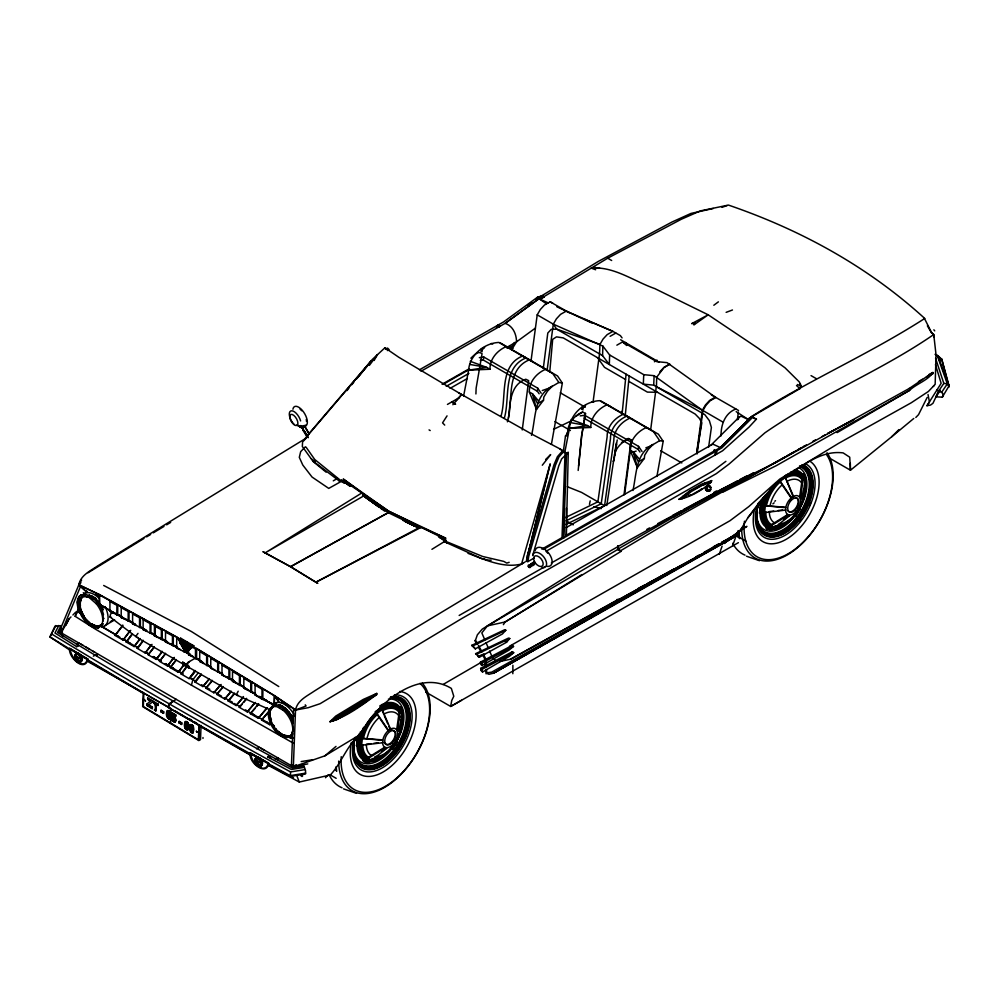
<?xml version="1.0" encoding="UTF-8"?>
<svg xmlns="http://www.w3.org/2000/svg" width="999" height="999" viewBox="0 0 999 999"><rect width="100%" height="100%" fill="white"/><g stroke="black" fill="none" stroke-linecap="round" stroke-linejoin="round"><path stroke-width="1.5" d="M189.498 647.027L189.198 646.428M938.286 357.292L935.052 354.295M110.827 601.011L109.965 601.498L109.902 611.363L122.59 617.432M117.707 614.685L117.77 604.82L116.908 605.307L116.846 615.172L117.707 614.685L122.015 616.383M122.103 607.192L121.241 607.679L121.179 617.544L135.302 624.188M128.996 620.879L129.046 611.013L128.197 611.5L128.134 621.366L128.996 620.879L133.292 622.577M133.479 613.461L132.617 613.948L132.567 623.813L146.678 630.456M140.372 627.147L140.434 617.282L139.573 617.769L139.51 627.634L140.372 627.147L143.232 628.271M144.018 619.268L143.157 619.755L143.094 629.62L155.782 635.701M150.899 632.954L150.961 623.089L150.1 623.576L150.05 633.441L150.899 632.954L155.207 634.652M160.827 638.249L154.383 635.801L155.245 635.314L155.295 625.449L154.445 625.936L154.383 635.801L165.634 641.308M162.188 639.123L162.25 629.258L161.388 629.757L161.326 639.622L162.188 639.123L166.483 640.821M166.396 631.543L165.534 632.03L165.472 641.895L176.723 647.402M307.754 763.898L293.344 766.82L176.161 699.337L169.543 703.833L168.469 706.181L169.081 708.204L250.687 754.844L250.212 755.444C250.374 763.686 266.458 776.198 268.706 763.286L249.912 752.722L250.212 755.444L251.036 755.768A12.3 7.243 59.7 0 0 259.353 767.145A12.3 7.243 59.7 0 0 267.682 764.997L268.369 765.646M173.277 645.217L173.339 635.352L172.477 635.839L172.427 645.704L173.277 645.217L176.149 646.353M177.585 637.687L176.723 638.174L176.661 648.039L189.348 654.12L188.524 654.695L201.848 661.588L196.503 658.291L196.553 648.426L274.575 695.666L295.716 709.927M184.49 648.551L184.465 651.36L183.604 651.86L183.629 647.627L182.867 648.064L179.046 640.309L180.632 638.199L193.818 645.816L187.787 650.911L182.867 648.064L187.225 641.882C181.83 648.064 187.263 644.855 185.24 644.805M184.678 648.438L184.665 651.261L189.573 654.095M185.327 649.487L186.089 649.05L185.327 649.487L185.252 643.581L184.89 644.23M186.95 649.625L186.925 652.722L189.573 653.771M188.561 649.05L188.524 654.695L192.62 656.368M190.072 645.541L189.348 645.242L195.504 649.025L195.454 658.89L196.303 658.391L198.863 659.477M200.587 651.086L199.738 651.573L199.675 661.438L211.713 667.794M199.738 651.573L206.656 655.769L206.593 665.634L207.455 665.147L210.015 666.233M207.455 665.147L207.517 655.282L206.656 655.769M211.651 657.779L210.789 658.266L210.727 668.131L222.765 674.487M210.789 658.266L217.707 662.462L217.645 672.327L218.506 671.84L222.34 673.463M218.506 671.84L218.569 661.975L217.707 662.462M234.003 681.318L221.965 674.962L222.028 665.097L222.889 664.61M222.028 665.097L228.946 669.293L228.883 679.158L229.745 678.671L233.579 680.294M229.745 678.671L229.807 668.806L228.946 669.293M233.391 670.941L232.53 671.44L232.467 681.306L245.779 688.199M232.53 671.44L239.448 675.624L239.385 685.489L240.247 685.002L242.807 686.088M240.247 685.002L240.309 675.137L239.448 675.624M244.73 677.797L243.868 678.284L243.806 688.149L255.844 694.505M243.868 678.284L250.786 682.479L250.724 692.344L251.586 691.857L255.419 693.481M251.586 691.857L251.648 681.992L250.786 682.479M272.19 703.483L261.963 699.15L255.045 694.967L255.107 685.089L255.969 684.602M255.107 685.089L262.025 689.285L261.963 699.15L262.824 698.663L266.658 700.287M262.824 698.663L262.887 688.798L262.025 689.285M267.782 764.497L290.384 776.448L305.469 774L305.582 770.778L303.846 765.883L291.958 767.819C212.799 724.55 134.565 679.407 57.53 632.479L60.989 625.674L55.007 626.111L49.95 636.95L70.18 650.337M512.837 673.713L512.887 665.284M566.433 508.329L566.296 536.426L568.269 452.422L564.997 453.134M617.594 602.285L617.232 599.35M617.544 599.537L617.532 602.235L736.55 535.776L735.189 535.014L721.528 542.407M182.492 643.319C186.776 642.707 182.367 642.307 183.604 641.458M183.341 642.494L183.466 641.458M193.881 729.008L193.094 732.841L190.747 732.005A2.76 1.623 63.5 0 1 189.885 730.269L189.66 728.533M617.719 545.978L617.694 549.512L487.462 625.874L481.83 632.904L484.827 639.884M487.462 625.874L505.119 621.977L620.978 551.411L617.694 549.512L618.006 546.341M909.352 390.484L909.627 390.322C916.145 383.953 928.695 380.007 932.866 372.49L929.045 374.5M183.117 642.594L183.616 641.62L184.315 642.494M187.55 646.328C188.936 645.741 185.714 645.766 186.726 643.344M348.988 711.788L349.113 710.526L349.063 711.638M562.025 537.649L563.561 537.986L564.972 454.682L562.025 537.649L541.858 549.138M186.9 666.658L186.526 665.147M187.175 666.42L182.817 672.327M185.951 725.212L186.626 728.433M187.387 726.273C188.461 724.987 186.538 721.053 185.876 724.138M190.784 729.545L191.683 725.948L192.32 730.506M347.128 712.162C345.417 712.624 348.539 711.188 347.577 712.237M187.25 645.167C185.077 646.528 189.198 645.229 186.875 645.192M186.763 645.254L187.812 646.216M388.124 512.724L290.572 566.708L263.137 551.798L290.572 566.708L315.871 582.242L421.253 527.285L419.13 527.684L388.211 512.637L388.361 511.001L385.252 508.728L348.089 483.753L338.698 480.556L313.349 461.351M186.788 649.8L186.701 652.572L189.385 654.208M276.286 704.432L274.088 705.494L274.375 695.779L191.758 645.741M602.872 346.104L609.627 354.97L609.34 364.51L602.584 355.644L602.872 346.104L553.309 324.151L537.212 314.847L540.309 309.528L544.443 305.057L550.149 301.81L552.847 303.284M187.225 645.816L186.326 645.516M202.972 738.423L202.997 737.549M563.561 537.986L566.533 453.409L559.827 448.813L533.478 435.027L461.663 394.543L398.813 357.28L385.439 348.127L386.263 349.463L384.727 347.964L372.377 359.39L308.079 434.715L309.066 434.153M143.232 692.407L142.67 706.643L198.789 740.509L200.512 739.647L201.061 725.411M143.831 693.456L143.319 706.543L198.364 739.76L198.926 725.311L175.062 710.913M170.504 723.438L171.079 708.516M198.789 740.509L199.4 724.837M425.774 692.082L450.674 706.455L451.723 700.536L453.783 696.278L451.348 688.411C417.57 667.769 375.224 705.331 360.202 734.565L324.9 755.831L293.344 766.82L291.433 765.621L293.619 708.94L295.529 710.039L308.266 707.679L320.092 703.708L462.175 618.319L716.32 473.638L728.908 464.185L764.909 432.829C818.581 395.579 880.069 371.566 933.74 334.54L931.692 332.817L924.237 317.994C867.382 266.346 800.898 229.907 728.458 205.082L700.311 210.901L681.343 219.243L607.692 258.204L539.847 299.138L548.351 302.947M475.911 393.968L476.136 388.099L482.055 353.733C478.121 350.112 473.676 355.706 470.841 358.204M707.617 490.909C701.635 489.473 709.777 481.83 710.926 488.161C710.476 495.117 703.521 487.075 709.327 485.976M343.231 714.135L343.107 713.336M622.077 337.887L620.367 335.602L612.887 331.368L607.18 334.615L603.046 339.086L599.949 344.405L599.525 353.871L593.081 401.91M609.627 354.97L643.743 374.662L643.319 384.128L653.708 385.152L704.819 414.66L709.365 420.654L711.388 427.485L708.616 447.227M653.708 385.152L654.12 375.686L643.743 374.662M152.41 707.217L148.564 705.044L152.41 707.217L152.185 708.616L146.928 705.394L146.99 703.983L150.787 700.936C147.952 701.935 147.253 695.816 147.777 699.088M146.928 705.394L146.99 703.983M152.185 708.616L152.235 707.304M147.677 697.851L152.56 700.674L152.51 701.897L148.564 705.044M152.835 702.372C152.472 699.25 157.467 707.729 154.458 710.014L155.931 710.726L156.219 704.27L158.142 705.444L158.192 704.133L152.897 701.061M155.757 710.813L156.219 704.27M156.056 704.357L157.967 705.531L158.192 704.133M163.561 713.286L160.964 711.875L161.039 710.389L163.636 711.788L163.399 713.361L163.636 711.788M161.201 710.301L160.964 711.875M175.649 716.558L173.314 715.122L175.649 716.558L175.874 715.084L172.44 713.161L175.874 715.084M181.618 724.362L179.021 722.951L179.096 721.465L181.693 722.876L181.456 724.45L181.693 722.876M179.258 721.378L179.021 722.951M186.975 643.668L187.213 643.831M188.237 646.453L188.224 645.379L188.187 646.116M345.342 713.174L345.666 713.573M346.116 713.161C348.863 714.422 345.392 710.789 347.227 712.499M186.039 724.05L185.814 727.235L186.838 728.521M187.55 726.186L186.676 728.596M732.567 545.978L736.688 534.153L741.146 529.07L746.927 526.361L724.575 541.495L618.294 599.899M183.491 640.634L182.417 646.141L184.965 648.164L190.372 648.551L190.784 645.616L190.035 644.505L181.231 639.298L180.307 639.585L180.307 642.582L182.13 644.767M736.163 411.638L747.652 419.105L799.962 388.599L800.948 386.026L800.274 383.491M189.51 727.559L190.459 724.7L192.395 725.124A2.448 1.449 63.5 0 1 193.381 726.51L192.919 732.929A2.435 1.436 63.5 0 1 191.87 733.054L190.584 732.092M549.75 371.99L552.684 339.335L556.493 336.863L563.249 337.899L695.154 414.048L699.437 418.456L701.835 422.989L696.703 452.659L702.397 410.214L705.494 404.895L709.627 400.424L715.334 397.177L738.548 410.502M622.077 414.123L626.073 374.163M625.212 415.934L629.195 375.974M539.148 393.806L537.387 391.258L537.699 388.149L483.853 357.055L479.32 357.667M548.601 370.791L545.466 369.343C536.525 373.251 529.07 381.818 529.308 391.97L536.55 409.403L543.518 400.187L543.831 397.065L547.44 391.208L552.222 386.226C533.766 395.554 535.839 418.169 531.518 435.339M639.972 452.023L638.224 449.475L638.536 446.353L584.69 415.272L580.157 415.884M649.425 429.008L646.303 427.56C637.362 431.468 629.907 440.035 630.132 450.187L637.374 467.619L644.355 458.391L644.667 455.282L648.264 449.425L653.059 444.443C635.601 453.159 636.613 474.088 632.941 490.497M715.471 454.82L715.833 451.298L714.035 451.123L714.397 449.937L714.035 451.123M357.267 737.986L382.892 740.346L382.642 742.744L356.518 745.853L357.267 737.986L382.854 739.897A10.652 6.144 -60 0 1 388.174 730.681L390.534 729.07L380.781 706.293L380.831 707.579A30.619 17.682 -60 0 1 399.588 709.253L400.799 707.829M760.239 505.332L785.876 507.692L785.614 510.089L759.502 513.211L760.239 505.332L785.826 507.242A10.652 6.144 -60 0 1 791.146 498.026L793.518 496.416L784.702 475.861L793.094 496.603A10.652 6.144 -60 0 1 799.625 497.177L800.661 497.002L803.933 474.05L802.896 474.225L799.625 497.177L800.374 498.851A10.652 6.144 -60 0 1 798.426 508.366L794.38 515.871L795.254 516.483L800.074 509.428L798.426 508.366L800.074 509.428L799.013 508.703A30.619 17.682 -60 0 0 804.719 481.381L806.018 480.144L803.296 474.163L802.834 474.712A32.455 18.744 -60 0 0 794.43 469.867M763.074 497.664A32.455 18.744 -60 0 0 760.788 505.382L759.764 513.174L765.758 512A27.547 15.909 -60 0 0 771.465 524.612L770.691 526.036L774.874 527.322L775.499 525.861A27.547 15.909 -60 0 0 794.979 514.61L795.716 515.509M102.885 621.341L103.034 615.322M170.854 717.319L170.292 718.718M290.959 736.213L290.447 737.824L288.024 736.763M346.865 711.775L347.977 711.251M737.399 419.73L738.361 412.038M185.227 641.658L183.853 647.851L184.478 647.577M80.307 600.312L80.257 607.642L79.62 604.308L80.307 600.312A17.27 10.04 60.3 0 1 83.504 595.791M543.319 368.206L547.802 333.029L551.236 329.358L556.618 329.096L599.949 344.405M270.142 717.919L270.192 710.589M522.252 429.932L528.658 380.631L525.774 379.233C509.54 385.102 510.289 404.145 508.416 418.231M578.583 465.984L581.53 435.939L585.414 413.399M578.171 470.442L581.805 435.302L585.564 413.486L582.542 412C574.175 415.609 567.42 423.713 567.657 433.141L565.484 436.014L563.174 452.572M623.975 494.992L631.143 439.797M624.662 494.243L631.693 440.122L628.271 438.399L621.478 442.594M531.018 360.976L537.212 314.847M547.102 370.404L553.309 324.151L556.418 318.818L560.551 314.36L566.258 311.114L612.887 331.368L584.54 319.243M650.611 430.207L656.281 386.638M697.115 453.958L702.946 410.527L706.043 405.207L710.177 400.749L715.883 397.49M721.053 435.901C720.828 425.037 724.912 413.174 735.851 409.028M293.244 728.771L291.82 733.753M87.887 659.19C84.89 672.976 67.957 657.205 69.593 648.339L87.887 659.19L69.593 648.339M97.115 656.243L97.44 653.895L93.344 656.168M606.78 505.506L616.346 442.919M77.46 602.01L79.108 596.478M500.924 416.433C506.905 396.865 498.788 365.884 522.452 356.056L525.574 357.505M504.258 418.369C510.239 398.801 502.135 367.807 525.799 357.992L528.921 359.428M507.392 421.815C513.698 401.873 505.044 370.067 529.133 359.915L532.267 361.363M566.071 524.363L604.57 505.694L613.811 440.759C613.573 430.606 621.028 422.04 629.969 418.131L633.091 419.58M277.66 760.202L277.997 757.854L275.349 759.415M348.863 711.763L348.688 710.851M397.402 731.505L398.439 731.33L397.689 729.657L400.961 706.705L399.925 706.88L396.64 729.832L397.402 731.505A10.652 6.144 -60 0 1 395.454 741.021L391.396 748.526L392.282 749.138L397.103 742.082L396.041 741.358A27.547 15.909 -60 0 0 401.074 716.72L401.298 715.833A28.571 16.496 -60 0 1 396.079 741.383M463.586 396.116L468.618 370.179L489.96 369.255C489.722 359.103 497.177 350.537 506.118 346.628L509.24 348.077M499.038 326.935L499.85 325.999M564.71 452.809L569.442 428.396L590.784 427.472C590.546 417.307 598.014 408.753 606.955 404.845L610.077 406.281M169.393 717.27L169.443 715.321L168.344 714.56M169.643 716.583L169.206 717.594M89.348 595.092L95.667 598.738L100.287 605.069M174.388 720.267L174.613 718.893M346.703 713.885L347.115 713.224M534.29 557.966L527.884 561.613L526.348 561.288L550.112 464.11L521.565 564.01C503.384 568.568 484.815 559.54 467.994 553.346M527.884 561.613L528.746 556.268L555.494 465.122L558.953 456.955L563.836 451.373M167.77 715.484L168.232 714.56M170.117 714.647L169.805 714.235A2.547 1.498 63.5 0 0 168.756 713.448L167.745 713.648L168.332 712.012M167.907 713.561L168.194 712.2M186.963 642.682L185.389 648.513L186.026 648.239M616.608 444.305L613.786 460.951L612.974 461.138M621.728 414.048L622.24 411.026M617.232 439.947L614.597 455.169C615.621 447.639 622.202 441.808 628.821 438.711M551.423 444.293L562.35 383.054L557.567 375.974L500.274 342.894M656.905 476.486L663.186 441.271L658.391 434.178L601.111 401.111M305.332 769.542L290.572 771.94L290.384 776.448M562.35 383.054L558.853 382.455L552.722 373.539L498.876 342.445C484.278 343.019 469.505 355.332 468.618 370.179L486.725 367.395L489.96 369.255M663.186 441.271L659.677 440.671L653.546 431.743L599.7 400.661C585.114 401.236 570.329 413.549 569.442 428.396L587.562 425.611L590.784 427.472M187.475 727.334L186.875 728.583M537.387 391.258L483.291 360.027L483.853 357.055M584.69 415.272L584.128 418.244L638.224 449.475M343.818 713.523C345.005 712.624 343.781 714.372 344.131 714.66M342.969 715.459C344.106 714.635 342.445 713.873 343.931 713.199M184.902 722.602L184.865 727.185A2.76 1.623 63.5 0 0 185.727 728.92C188.986 732.329 189.573 725.424 188.361 723.438A2.448 1.449 63.5 0 0 187.375 722.052C184.378 719.767 184.028 725.449 184.703 727.272A2.76 1.623 63.5 0 0 185.564 729.008L186.85 729.969A2.435 1.436 63.5 0 0 187.912 729.844L188.686 727.072L188.199 723.513A2.448 1.449 63.5 0 0 187.213 722.127L186.326 721.59A2.435 1.436 63.5 0 0 185.277 721.703L184.965 722.09M166.845 711.65L166.845 716.071L168.656 718.681M185.964 644.13L185.14 644.817L185.389 644.005M173.651 716.32L173.476 715.047M589.472 504.295L590.209 500.861M173.002 717.407L171.616 716.807L172.602 713.074M686.176 563.511L724.575 541.495M528.583 566.083C528.908 567.832 538.786 563.698 532.467 563.261M348.039 711.063L347.64 711.925M182.043 640.796L182.13 643.006L181.93 640.809A1.436 0.962 68.7 0 1 182.467 640.859L182.829 641.558L182.73 640.746A1.436 0.962 68.7 0 0 182.193 640.696L181.793 640.921M346.803 713.736L347.527 713.061M526.598 559.74L550.112 464.11M363.648 727.284A30.619 17.682 -60 0 0 359.915 738.186L358.803 738.548L358.042 745.679L359.178 745.092A30.619 17.682 -60 0 0 365.522 759.103L364.76 760.526L369.393 761.95L370.005 760.489A30.619 17.682 -60 0 0 391.658 747.989L392.395 748.888L397.065 742.07L395.454 741.021L396.203 741.458A32.455 18.744 -60 0 0 402.147 712.437L403.284 711.85M398.439 731.33L403.284 711.875L400.961 706.705M800.374 498.851L801.41 498.676L806.255 479.22L803.933 474.05L802.709 475.499A31.693 18.294 -60 0 0 794.517 470.766M293.731 743.393L191.458 685.177L192.819 679.795L198.127 672.964M714.385 450.561L714.285 450.312M344.967 712.924L346.391 713.498M186.888 665.172L186.239 664.36L187.362 666.595M185.09 664.46L185.677 663.985C188.062 670.616 184.977 662.225 187.899 665.421L187.263 666.046M188.137 665.446C187.2 668.156 189.91 667.494 188.511 665.634M175.874 720.766L175.225 721.827M180.694 641.608L182.08 643.019L182.08 641.52M711.213 482.18L711.65 480.619L701.323 484.29L689.322 491.121L678.908 499.388C691.071 497.027 701.947 490.209 711.213 482.18L702.06 485.427L691.445 491.471L682.217 498.788M185.402 644.78L184.353 645.754L185.564 644.168M532.642 555.581L558.778 465.796L561.625 458.953L568.269 452.422M527.21 555.943L553.958 464.847L557.417 456.693L562.3 451.098M170.792 717.856L170.017 718.955A2.785 1.636 63.5 0 1 168.931 718.98M168.506 706.206L169.53 703.833L173.302 700.973L169.518 703.82L168.494 706.193M344.418 714.572L344.992 712.986M366.833 738.711L368.668 732.891A24.513 14.148 -60 0 1 379.195 717.482M618.556 600.124L618.556 599.35M769.817 506.056L771.64 500.237A24.513 14.148 -60 0 1 782.167 484.827M63.262 636.463L59.291 631.693L78.796 584.902C80.582 575.287 90.147 571.028 97.39 566.083L306.231 438.074L302.572 442.02L302.335 446.503L313.187 461.563L326.111 472.165M93.232 597.04L88.274 596.128L86.975 597.015A17.27 9.628 58.4 0 0 79.408 611.038A17.27 9.628 58.4 0 0 96.99 627.772L98.451 626.373L95.804 626.148M189.061 646.74L187.999 646.678L188.836 645.841M274.825 730.431L276.111 729.557L275.924 728.646M347.227 713.611L346.341 712.15L347.065 712.462M189.573 646.89C188.187 645.616 190.397 648.051 189.56 646.815M719.23 554.383L722.077 546.191M346.628 713.049L346.715 713.973M348.002 712.387L348.826 711.912M95.929 598.463L92.507 596.428L91.558 597.452L93.269 598.289M185.302 642.669C182.243 643.781 182.655 644.467 184.415 642.369M283.316 708.004L281.606 707.167L282.555 706.156L279.395 704.807M275.662 705.331L276.686 702.672L274.438 705.394M256.181 758.728L256.943 762.999L260.702 765.321M261.376 764.859L260.614 760.589L256.855 758.266M345.941 713.473L345.979 712.612M190.147 725.087L189.723 730.344M184.028 643.206L184.603 645.429L184.515 642.22M184.44 642.707L183.616 643.88M189.485 645.754L190.035 644.954L188.636 647.077L190.072 644.992M346.104 712.574L346.778 713.373L346.091 713.523M182.805 641.47L182.317 640.883M183.067 641.358L181.955 641.183M188.923 666.845L189.173 668.206L187.849 665.684M270.866 709.814L273.651 705.469M189.448 645.429L188.961 646.565M396.566 741.708L391.458 748.413A32.455 18.744 -60 0 1 368.506 761.663L368.219 762.349L363.399 760.863L363.748 760.202A32.455 18.744 -60 0 1 357.03 745.341L356.493 745.616M392.52 748.651L391.77 747.751A29.595 17.083 -60 0 1 370.841 759.827L370.229 761.288L365.746 759.914L366.508 758.491A29.595 17.083 -60 0 1 360.377 744.942L359.24 745.541L359.977 738.636L361.089 738.273A29.595 17.083 -60 0 1 375.886 712.649L375.649 711.5L381.256 707.404L381.78 709.802A28.571 16.496 -60 0 1 399.288 711.363L400.499 709.939L402.609 714.597M372.527 758.516L371.903 759.977L367.719 758.691L368.481 757.267A27.547 15.909 -60 0 1 362.787 744.655L361.638 745.254L362.325 738.823L363.449 738.448A27.547 15.909 -60 0 1 377.222 714.597L376.985 713.448L382.205 709.627L383.678 714.21A24.513 14.148 -60 0 1 398.688 715.559M772.976 527.834L772.364 529.295L767.731 527.872L768.493 526.448A30.619 17.682 -60 0 1 762.15 512.437L761.013 513.024L761.775 505.894L762.886 505.531A30.619 17.682 -60 0 1 767.22 493.431M191.458 685.177L95.38 629.145L75.15 616.308L79.158 607.13M84.753 594.343L85.989 591.508L78.796 584.902L81.593 580.044M191.321 726.111L190.834 730.319L192.058 731.58M192.058 731.518L192.432 726.81M192.357 731.131L191.646 731.505L190.996 730.232M738.036 419.518L739.06 417.232L741.096 416.196L748.463 419.58L751.573 416.546C807.679 380.919 868.918 354.345 924.787 318.431M186.875 643.493L185.677 645.342L186.776 645.404M271.466 708.853L272.19 707.23M758.716 504.557L761.375 500.224M275.087 705.331L271.653 707.579L270.592 710.152M81.431 598.076L79.758 604.27L81.356 612.237M935.576 358.329L943.818 383.391L938.835 390.759L932.966 403.296L930.593 405.032L926.997 405.731L941.145 383.316L935.439 364.61M935.988 396.853L938.835 390.759L942.619 393.231L943.156 395.754L942.319 397.152L935.988 396.853L940.346 390.384M344.38 714.722L344.58 713.436M344.917 714.235L344.218 714.36M397.103 742.082L396.328 741.645L394.767 743.918L392.282 749.138L391.546 748.239A31.693 18.294 -60 0 1 369.131 761.176L370.841 759.827M799.3 508.991L795.254 516.483L794.517 515.584A31.693 18.294 -60 0 1 772.102 528.521M198.651 732.804L198.689 732.092M270.617 709.964L271.965 707.167M84.765 594.567L85.277 593.531M65.797 625.474L69.043 618.905L70.979 616.945M272.015 708.191L272.415 707.379M75.15 616.308L78.909 608.766M344.205 713.711L344.767 714.335A3.871 2.76 -76.4 0 1 345.08 714.16L345.229 713.348M345.642 713.935L345.417 713.186M175.437 721.565L175.836 719.18L174.313 716.882M305.719 773.126L290.172 775.649C208.991 731.43 128.809 685.189 49.95 636.95L55.882 625.524M58.779 625.474L54.97 632.991L76.673 646.678L78.359 645.616L76.673 646.678M927.159 397.477L918.531 414.66L915.821 417.457M345.417 714.098L345.329 713.848M185.677 645.342L186.888 643.306M703.333 485.364L704.57 483.141L705.331 483.254L690.084 491.233L684.14 495.941M61.439 627.909L59.291 631.693L176.161 699.337M69.043 618.905L61.239 632.717L59.291 631.693L61.526 628.159M374.126 360.477L377.46 354.583L369.368 365.384M348.314 710.901L349.213 710.464M741.146 529.07L747.789 517.844L757.679 504.57M344.43 713.486L343.831 713.274L344.705 713.386M347.827 712.125L348.339 711.176M511.188 347.714L514.485 342.445M511.6 349.75L516.545 341.845L535.364 328.134M187.55 645.991L187.125 645.217M447.04 415.871L442.557 422.864L444.717 425.099M503.384 624.662L505.119 621.977L581.88 574.562M189.723 645.167L189.323 646.39M182.392 640.746L182.58 642.906L180.432 641.733M188.336 667.057L187.375 665.122L188.349 667.17M342.844 714.385L343.619 715.072L343.169 714.098M76.186 654.283L76.349 658.316L79.945 661.263M80.744 661.088C82.38 658.353 79.458 653.97 76.324 654.183M167.857 714.947L168.843 714.597M926.997 405.731L929.445 402.11L928.034 394.493M941.745 392.132L947.339 383.853L937.025 354.97M942.319 397.152L949.05 385.851L941.77 359.315L937.761 355.532L949.05 385.851L947.339 383.853L943.818 383.391M81.806 611.563A17.295 10.052 60.3 0 0 83.729 615.621L83.354 616.171L83.754 615.659M278.796 731.805L280.657 734.028L284.653 735.838M343.606 715.009L342.682 714.223M391.396 748.526L394.617 743.818M799.537 509.053L794.43 515.759A32.455 18.744 -60 0 1 772.801 529.07M186.963 643.493L185.839 645.254L186.626 645.504M182.13 643.006L180.557 641.745L182.442 642.844M122.79 625.062L115.072 635.439L123.089 640.084L129.87 630.819M130.719 630.332L123.089 640.084M132.118 633.865L126.111 641.945L134.128 646.59L140.06 638.473M140.072 639.148L134.128 646.59M143.194 640.272L137.188 648.339L145.205 652.984L151.136 644.867M151.998 644.38L145.205 652.984M154.208 646.69L148.214 654.77L156.219 659.415L162.15 651.298M156.219 659.415L162.163 651.96M165.509 653.284L159.515 661.363L167.532 666.008L173.451 657.891M174.313 657.404L167.532 666.008M176.249 659.54L170.255 667.619L178.259 672.265L184.191 664.148M178.259 672.265L184.203 664.822M187.1 665.759L181.094 673.975L189.111 678.621L195.042 670.504M189.111 678.621L195.055 671.166M122.79 625.724L115.072 635.439M127.835 640.309L132.118 634.54M138.911 646.703L143.194 640.933M154.208 647.352L148.214 654.77M165.522 653.945L159.515 661.363M176.249 660.202L170.255 667.619M496.316 327.048L497.614 325.312L498.888 326.91M497.34 326.473L498.638 324.725L499.35 326.211M195.379 671.141L190.16 678.021L193.007 679.682M452.872 404.732L461.663 394.543M184.79 645.379L184.753 643.131M542.295 465.222L550.674 454.595L545.629 459.49M201.286 674.55L195.891 681.33L189.972 678.121M201.298 674.113L194.842 681.917L202.884 686.55L209.266 678.696M209.216 679.332L202.884 686.55M212.3 680.381L205.844 688.186L213.886 692.806L220.28 684.964M221.141 684.477L213.886 692.806M223.152 686.575L216.683 694.38L224.738 699.013L231.119 691.158M231.069 691.795L224.738 699.013M234.565 693.106L228.109 700.911L236.151 705.531L243.456 696.565M236.151 705.531L242.482 698.326M246.616 698.351L239.236 707.28L247.277 711.9L254.583 702.934M247.277 711.9L255.444 702.447M258.616 703.633L250.312 713.673L258.354 718.293L266.571 708.204M258.354 718.293L267.432 707.717M269.88 710.002L261.576 720.042L269.618 724.675L271.441 722.427M747.789 517.844L776.373 482.804L759.477 502.16L773.276 487.037L789.235 474.088L778.908 480.831C798.651 469.68 818.456 449.725 843.144 452.897L849.737 457.205L850.461 470.229L829.32 458.017M356.655 378.833L371.366 360.914L304.832 438.873M103.509 614.585A17.283 9.64 58.4 0 0 97.577 602.872L98.601 601.848L96.279 603.746A17.283 9.64 58.4 0 1 96.99 627.759M346.965 390.597L348.913 388.224M351.848 384.652L353.796 382.28M357.704 377.535L371.366 360.914M201.236 674.737L194.842 681.917M212.238 681.006L205.844 688.186M216.683 694.38L223.077 687.2M229.882 699.312L234.503 693.731M241.945 704.557L239.236 707.28M243.781 702.322L246.553 698.975M254.857 708.716L250.312 713.673M256.706 706.48L258.554 704.258M268.893 711.75L261.576 720.042M933.291 386.488L934.102 385.502M79.346 609.053L77.298 611.388L81.194 613.861M166.92 711.163L167.77 710.514M167.395 710.714C165.647 713.024 166.046 717.856 169.093 718.905M238.199 691.221L236.838 693.768L237.5 695.454L269.618 709.565M400.961 706.73L399.737 708.154A31.693 18.294 -60 0 0 380.332 706.43M803.77 475.174L802.559 476.598A30.619 17.682 -60 0 0 790.758 472.24M506.53 642.295L509.777 638.523L508.553 638.061L475.611 653.671L479.433 657.18L506.53 642.295L505.307 641.833M188.699 667.132L189.448 667.956M343.619 713.736L342.807 714.148M188.486 646.79L188.649 645.928M185.364 643.943L187.225 641.882L185.315 643.631M505.819 630.244L502.422 633.965L475.324 648.851L471.665 645.391L504.607 629.782L505.819 630.244L472.877 645.854L471.665 645.391M91.558 597.452L92.507 596.428L95.317 598.813L91.171 595.891M659.802 371.853L663.935 367.395L669.642 364.136M80.894 582.729L78.796 584.902L99.288 594.68L99.463 604.67L100.375 604.095M456.056 400.574L460.614 395.666M753.795 418.057L751.573 416.546L756.443 419.13L749.038 427.097L722.627 450.749L546.503 551.011M575.899 416.283L582.692 412.088M480.856 351.223L484.69 347.227L481.306 348.926L482.142 351.773M581.693 409.44L585.514 405.444L582.142 407.142L582.966 409.99M325.462 777.734L328.259 774.824L330.332 774.962L336.176 778.333M281.606 707.167L282.53 706.218L283.841 707.13M256.631 758.266L255.507 760.426L256.568 763.224L258.816 765.246L261.313 765.097M260.926 765.321L262.063 763.174L261.001 760.364L258.753 758.341L256.256 758.491M72.927 614.984L75.837 612.037M304.92 426.361L309.116 433.753M566.171 527.597L710.913 445.192L739.06 417.232M850.324 463.374L850.461 470.229L891.632 436.825L898.925 429.57M184.266 642.345L184.902 642.007M183.554 643.806L182.355 643.393M753.109 416.87L721.852 447.877L543.394 549.462M87.999 572.789L143.943 538.486M98.277 626.885L98.352 628.496L98.339 626.398L95.142 626.286L88.824 622.639L83.379 615.821L80.657 609.015M98.364 626.398L102.885 623.763L99.875 626.023M401.985 713.111L403.284 711.875M401.074 716.72L402.385 715.484L400.349 711.001L399.138 712.424A27.547 15.909 -60 0 0 382.267 710.913M804.495 482.28L805.806 481.043L803.621 476.236L802.409 477.659A29.595 17.083 -60 0 0 785.651 475.299M272.615 706.892L273.251 706.293M568.394 431.531L566.957 433.166L567.32 435.589L565.484 436.014M98.651 626.298L102.885 623.763M279.932 733.129C283.304 736.201 289.46 737.936 292.645 733.691M360.202 734.565C346.653 745.291 341.845 762.811 330.332 774.962L299.3 782.042L269.006 765.758M143.619 698.888L143.581 699.712M302.697 775.873L301.998 776.498L300.949 775.798M775.536 500.674L774.799 501.236M774.163 502.859L772.901 503.833M183.729 662.849L182.929 662.399L184.728 665.197M183.142 663.86L183.741 664.959L182.692 662.587L184.078 664.635L183.466 664.285M183.754 663.423L184.44 665.446M185.327 665.546L184.778 663.461L183.491 662.886M185.24 663.736L185.702 665.409M187.213 665.896L186.476 665.796L187.55 665.796M187.899 665.421L186.838 665.034L187.824 666.857M187.163 664.934L187.7 666.92L189.261 667.844M528.908 565.933L532.854 563.036M344.568 713.124L345.105 714.035M189.91 645.704L192.432 647.152L187.787 650.911L185.277 643.843L193.818 645.816M324.9 755.831L336.001 746.403M510.352 653.508L512.499 651.673L513.698 652.722L509.403 656.368L482.505 672.04L480.756 669.33M558.853 382.455L549.238 388.149L542.27 390.522M659.677 440.671L650.074 446.366L645.891 447.789M891.632 436.825L913.785 418.469M508.903 648.201L512.35 645.366L513.536 646.403L508.953 650.187L482.03 665.509L480.831 664.472L480.494 662.087L512.35 645.366M347.402 713.648L346.591 713.91M740.471 530.157L724.113 543.518L735.189 535.014L745.991 541.246M137.999 633.366L136.264 635.701L136.501 637.075L137.974 637.499M709.39 482.417L711.65 480.619M79.133 596.515L81.094 594.967L85.739 594.642C73.651 593.069 76.324 610.114 82.28 615.671M382.642 742.744L382.592 742.294A10.652 6.144 -60 0 0 384.802 747.177L386.576 748.463L368.331 762.786L363.511 761.3L363.299 760.476L368.506 761.663M381.818 751.211L385.227 748.538M775.499 525.861L774.662 526.523A28.571 16.496 -60 0 0 794.867 514.847L795.604 515.759M783.653 519.455L785.926 517.669M789.547 515.809L787.774 514.522L766.27 527.822L766.483 528.646L771.303 530.132L789.547 515.809L787.774 514.522A10.652 6.144 -60 0 1 785.564 509.64L785.614 510.089M527.734 305.494L531.268 302.734M371.203 697.714L363.948 703.333L336.651 719.817L329.92 721.728L335.714 716.108L363.286 699.412L376.76 693.418L376.685 694.605C362.063 704.982 347.327 716.62 329.92 721.728L332.517 720.154M373.626 695.841L376.76 693.418L372.852 695.779M534.44 561.525L530.132 564.847L532.579 563.324M539.847 299.138L544.08 297.09L542.557 295.642L537.499 297.215L503.633 321.89L419.518 369.767M544.08 297.09L539.035 298.664L505.169 323.326L420.979 371.253M540.259 297.377L542.557 295.642M348.139 712.137L348.763 712.062M725.886 461.326L713.311 470.779L551.348 562.974M296.241 764.647L293.344 766.82L295.529 710.039C297.315 700.424 306.893 696.166 314.123 691.208L392.445 641.857L522.964 563.211M713.823 305.244L718.381 301.86M290.684 735.501L290.447 735.476M304.495 767.332L291.358 769.467L267.645 756.93L269.193 755.781L270.816 758.353M546.391 303.783L539.035 298.664L505.169 323.326C512.999 326.074 516.408 334.053 516.545 341.845L507.067 347.24M375.224 711.663L388.174 730.681L390.534 729.07M783.091 478.509L785.177 476.973L785.239 478.259A27.547 15.909 -60 0 1 802.11 479.77L803.321 478.346L805.356 482.829M774.038 527.984L769.705 526.648L770.466 525.224A28.571 16.496 -60 0 1 764.56 512.15L763.411 512.737L764.123 506.081L765.246 505.706A28.571 16.496 -60 0 1 779.532 480.969L791.146 498.026L793.518 496.416M267.645 756.93L269.255 755.818L270.679 758.278M78.322 605.182L79.62 604.308M86.975 597.015L95.317 598.938L102.959 609.602L100.35 604.432L99.213 603.908L100.25 605.082L99.65 604.757M102.735 619.28L104.033 618.406M274.113 706.418L277.023 706.73L283.341 710.376A17.27 9.628 58.4 0 1 291.346 734.989A17.27 9.628 58.4 0 1 272.228 726.773A17.27 9.628 58.4 0 1 274.101 706.443L275.412 705.544A17.27 9.628 58.4 0 0 273.526 725.911A17.27 9.628 58.4 0 0 292.645 734.115M268.369 714.897L269.655 714.023M280.17 708.079L281.456 707.205L284.64 709.502L283.341 710.376M292.919 409.228A11.189 5.27 59.5 0 1 302.173 410.202A11.189 5.27 59.5 0 1 306.73 424.962L302.098 428.022L299.675 426.61L302.26 427.859L306.268 425.249L299.975 426.298L297.202 425.162M909.09 388.561L932.866 372.49L933.041 373.564L926.448 376.948L932.854 373.464M175.387 721.753L174.438 722.14M185.065 642.819L184.053 643.156M654.395 361.775L657.017 360.127M724.537 541.683L735.189 535.014L721.703 542.494M431.918 549.313L444.905 541.271M510.402 653.97L512.612 652.609L510.427 653.758M363.299 760.476L384.802 747.177L386.576 748.463M363.511 761.3L385.015 747.989M766.483 528.646L787.986 515.334M533.566 563.074L528.309 566.308L534.215 561.775L535.102 562.662M536.126 299.176L598.401 261.363L671.99 222.028L690.958 213.436L713.311 208.479M146.616 536.875L150.624 534.465M153.297 532.854L163.973 526.436M166.646 524.825L170.654 522.415M104.47 625.973L114.56 619.904M617.819 546.228L617.994 549.063L620.729 550.649L674.874 518.456L784.739 457.142M80.22 661.413L81.618 659.765L75.687 656.256M297.103 425.249L302.098 428.022L306.119 425.586M333.279 480.856L337.525 478.346M443.131 684.452L481.418 662.225M543.518 400.187L537.599 403.633L532.529 393.831L529.308 391.97M644.355 458.391L638.436 461.85L633.366 452.048L630.132 450.187L632.055 452.51M256.543 748.838L259.203 747.289M257.904 757.292C265.684 758.328 262.55 771.752 256.606 763.111M837.125 432.617L909.627 390.322L776.298 465.659L723.001 492.07L793.681 452.197M918.481 381.593L922.464 379.27M363.911 495.804L265.085 552.922L361.813 492.969L363.911 495.804L388.386 512.587L290.534 566.695L317.819 583.366L315.871 582.242L419.13 527.684M617.994 549.063L689.123 508.091M189.46 661.525L186.251 664.897L187.837 662.449L196.141 657.717M179.808 639.872L179.046 640.309L191.671 647.589L192.432 647.152M691.82 506.555L699.924 501.948M702.622 500.412L706.668 498.101M709.365 496.565L711.201 496.478L753.496 473.114M651.148 583.041L493.494 673.201L488.961 674.3L486.838 673.388L486.488 669.442M653.833 581.505L668.618 573.051M671.303 571.515L674 569.979M676.685 568.443L684.864 564.26L493.494 673.201L736.55 535.776L647.714 583.379M723.164 541.883L735.189 535.014M387.362 350.574L389.098 349.6L387.562 348.102L385.839 349.076L384.727 347.964M442.082 384.24L469.155 368.818M442.994 384.428L469.68 369.255M446.241 386.301L468.931 373.401M450.087 388.361L467.395 378.496M447.44 404.42L459.465 397.59M88.824 622.639L95.142 626.286M113.312 612.2L110.589 613.96L109.977 616.957L136.501 637.075M98.102 626.573L90.921 623.838M610.114 336.313L615.821 333.067M122.04 617.057L121.179 617.544L126.336 619.517M616.858 345.179L622.577 341.933L656.693 361.626L667.07 362.649L715.334 397.177L711.313 394.855M133.416 623.326L132.567 623.813L136.426 625.287M143.956 629.133L143.094 629.62L146.965 631.093M126.111 641.945L126.973 641.458M137.188 648.339L138.049 647.851M166.333 641.408L165.472 641.895L171.915 644.343M669.805 364.223L664.085 367.482L656.705 377.172L656.443 386.725L702.397 410.214L722.914 422.065M566.883 433.578L567.657 433.141M195.504 649.025L196.366 648.526L196.303 658.391L202.884 662.374M200.537 660.951L199.675 661.438L203.771 663.124M181.094 673.975L181.955 673.488M211.588 667.644L210.727 668.131L214.822 669.817M233.329 680.819L232.467 681.306L237.924 683.541M244.668 687.662L243.806 688.149L247.902 689.822M228.109 700.911L228.971 700.424M566.096 535.339L720.316 447.552L748.463 419.58L720.316 447.552L712.936 444.168L710.913 445.192M521.565 564.01L525.074 562.012M526.348 561.288L527.335 560.726M459.153 615.459L544.567 566.833M269.618 724.675L270.479 724.175L266.458 721.865M692.382 494.43L702.222 488.836L701.473 488.723M279.245 732.205L276.923 730.281M285.19 736.013L288.649 736.038M509.465 646.266L730.019 520.704L748.738 506.643L779.869 479.008L838.685 443.294L911.225 402.784L928.396 391.471L935.151 384.365L936.051 354.907L933.74 334.54L931.33 332.592L927.372 325.799M738.398 542.669L450.674 706.455L461.526 700.287M506.968 348.114L509.627 346.603L512.874 348.489M787.437 455.619L795.554 451.048M798.263 449.525L800.973 448.002M803.683 446.478L806.38 444.955M796.403 450.661L804.557 446.066M812.711 441.458L815.434 439.935M909.352 388.411L775.486 462.749L721.89 489.011L683.578 509.565M341.246 481.418L328.746 488.399L312.05 477.047L302.809 465.072L299.3 457.355L300.674 451.66L305.332 446.815L306.156 447.29L314.747 459.503L343.931 483.116M617.207 602.06L491.695 672.14L486.563 672.876M499.825 661.488L510.576 659.215L617.22 600.024M618.281 599.949L673.526 569.23M696.091 556.73L698.788 555.207M704.17 552.235L719.005 543.993M76.424 644.555L79.146 643.044M76.111 658.578C73.227 655.419 77.023 650.636 80.057 654.532M618.768 599.475L510.576 659.215M478.209 656.718L482.03 654.62M713.835 492.432L716.558 490.946M672.939 517.32L711.201 496.478M713.336 546.84L718.793 543.881M672.664 515.422L680.843 511.026M638.111 588.511L644.967 584.84M167.745 713.648L168.456 713.386M646.852 529.37L649.587 527.922M657.829 523.563L753.558 472.827M822.202 436.451L824.949 434.99M827.696 433.541L853.77 419.717L838.661 427.647M62.537 632.03L61.239 632.717L80.694 586.013L78.796 584.902M737 481.068L630.282 539.585L580.157 568.119L482.23 629.133L477.36 634.827L475.524 640.072L476.973 642.694M739.747 479.632L746.615 476.024M827.671 433.429L835.913 429.095M480.494 662.087L481.68 663.124L513.536 646.403M481.318 671.003L480.644 668.393L512.499 651.673M493.094 662.849L495.854 661.4M480.644 668.393L481.843 669.442L513.698 652.722M759.477 512.962L760.002 512.687A32.455 18.744 -60 0 0 766.72 527.547L766.37 528.209L771.191 529.695L771.478 529.008L771.303 530.132M765.758 512L764.61 512.599L765.309 506.168L766.42 505.794A27.547 15.909 -60 0 1 780.194 481.943L779.957 480.794L791.558 497.839M371.066 760.639L366.733 759.302L367.495 757.879A28.571 16.496 -60 0 1 361.576 744.804L360.439 745.391L361.151 738.723L362.275 738.361A28.571 16.496 -60 0 1 376.561 713.623L376.311 712.474L381.73 708.516L381.78 709.802M939.584 360.427L941.77 359.315L949.05 387.038L946.553 380.032M291.433 765.621L292.769 764.947M185.714 642.757L184.59 643.081M150.787 700.936L147.615 699.175M154.458 710.014L155.931 710.726M168.481 711.962L170.891 713.873L170.717 712.911M169.518 713.386L170.891 713.873M171.616 716.807L173.252 717.369M172.802 718.868L171.391 718.343L174.026 720.641M565.322 517.619L597.889 501.835L607.117 436.9C606.88 426.735 614.335 418.181 623.289 414.273L626.41 415.721M553.533 429.345L571.253 420.866M110.315 621.653L112 620.816M111.876 620.903L114.435 619.667M274.638 705.144L276.436 704.52M475.611 653.671L476.835 654.133L509.777 638.523M276.086 704.72L282.205 706.355A17.27 10.04 60.3 0 1 292.732 719.53M185.102 643.006L185.876 642.719L185.04 642.794M938.298 356.818L941.732 359.39L936.075 355.057M80.607 613.336L82.63 615.471M279.395 704.857L285.714 708.453L291.084 715.272L285.639 708.441M179.67 642.844L185.202 646.99L190.372 648.551L184.34 648.438L179.67 642.844L184.565 647.265L189.735 648.813M184.565 647.265L185.202 646.99M184.34 648.438L184.965 648.164M168.169 712.087L169.281 712.212M185.527 644.755L184.528 643.281M678.908 499.388L684.652 497.202M726.136 312.35L732.467 309.99M180.744 641.67L181.081 641.683A4.371 2.935 68.7 0 1 182.105 642.07L182.255 642.17M721.977 207.342L727.16 205.532M100.2 625.824L100.924 625.574M637.374 467.619L633.366 452.048L636.151 451.098M509.178 562.3L506.768 563.099L503.808 561.401L482.754 556.505L443.643 540.496M760.551 505.806L761.663 505.444A31.693 18.294 -60 0 1 764.947 495.404M357.292 738.199L357.817 738.036A32.455 18.744 -60 0 1 358.778 734.19M174.338 720.541L173.177 720.329L172.627 718.943M169.368 717.507L168.619 717.557M595.641 269.767L591.321 268.144C613.96 266.059 634.29 281.518 654.757 288.574L708.204 314.81L758.179 348.289L785.027 367.807L799.35 381.993L800.761 385.939L799.962 388.599L796.49 385.539M282.48 706.231L279.258 705.007L282.43 706.168M80.719 595.129L85.402 594.842M97.914 601.997L98.601 601.848L95.966 599.163M97.777 626.523L98.451 626.373M175.025 721.99L172.615 721.141A2.76 1.623 63.5 0 1 171.753 719.842L171.616 718.781M805.631 479.295L806.255 479.195M397.689 729.657L396.64 729.832A10.652 6.144 -60 0 0 390.122 729.258L388.948 726.523M301.186 761.575L312.862 759.677M237.5 695.454L238.174 695.341M480.269 360.439L483.291 360.027M594.355 267.757L591.321 268.144L599.525 267.794M773.75 511.051L769.317 511.575A24.513 14.148 -60 0 0 774.4 522.802M778.184 510.526L782.617 509.989M361.576 744.804L356.518 745.853M370.779 743.706L366.346 744.23A24.513 14.148 -60 0 0 371.428 755.456M373.726 743.356L378.159 742.819M167.607 710.601L169.818 711.35M683.391 495.829L686.188 495.504M688.348 495.454L691.158 495.129L690.396 495.017M80.607 661.188L78.809 661.288L76.548 659.44L75.3 656.63L75.799 654.507C80.844 651.098 85.077 664.959 78.072 661.675C69.805 656.106 78.496 648.151 81.618 658.753M191.321 726.048L192.12 726.535M185.24 642.719L185.864 642.682M595.529 267.482L593.993 267.083M283.229 707.754L284.865 708.491L283.304 707.779M111.451 617.382L109.977 616.957M657.442 392.282L647.402 392.108L628.671 381.293M170.417 708.241L86.763 660.926A12.3 7.055 61 0 1 78.584 662.787A12.3 7.055 61 0 1 70.567 651.198L69.893 651.048M491.158 560.227L486.538 559.989L483.741 558.666M183.579 641.72L184.84 641.97L183.341 641.583M258.042 757.254L255.831 757.954L255.557 760.813M288.424 736.088L282.879 734.777M715.047 450.537L716.857 450.711L716.495 454.245L714.685 454.07M290.447 737.699L287.537 736.787M180.607 641.92L180.819 641.808A4.371 2.935 68.7 0 1 181.843 642.182L181.993 642.282M293.681 738.024L290.721 737.612M293.743 738.036L288.711 736.713M290.447 737.824L293.394 738.236M707.304 485.764L709.814 486.138M706.805 485.951L708.316 486.176M710.252 486.463L708.741 486.238L710.826 487.512M706.355 486.313L707.866 486.525M709.078 486.7L710.589 486.925M705.968 486.8L707.492 487.025M705.694 487.4L707.205 487.612M705.544 488.061L707.055 488.274M705.506 488.736L707.03 488.961M709.228 489.273L710.751 489.498M705.619 489.385L707.13 489.61M705.856 489.972L707.367 490.184M708.578 490.359L710.089 490.584M706.193 490.434L707.704 490.659M708.116 490.721L709.64 490.934M706.618 490.759L709.128 491.133M469.667 364.41L486.725 367.395L470.242 361.288M570.504 422.627L587.562 425.611L571.078 419.505M173.077 717.457L174.138 717.869M754.907 418.806L756.443 419.13M168.019 710.551L170.092 711.688L170.729 713.96M85.989 591.508L87.213 592.045M347.864 711.85L348.226 711.425M593.731 506.643L601.236 508.628M304.295 431.231L307.255 435.439M92.158 596.628L95.592 598.726L92.158 596.628A17.27 10.04 60.3 0 0 86.039 595.004M773.201 528.633L768.718 527.26L769.48 525.836A29.595 17.083 -60 0 1 763.348 512.287L762.212 512.887L762.949 505.981L764.06 505.619A29.595 17.083 -60 0 1 772.889 486.513M771.49 529.982L766.695 528.508L767.469 527.085A31.693 18.294 -60 0 1 760.901 512.574M759.465 560.701L746.503 556.206M368.519 762.637L363.723 761.163L364.498 759.74A31.693 18.294 -60 0 1 357.929 745.229L356.793 745.828L357.58 738.461L358.691 738.099A31.693 18.294 -60 0 1 360.464 731.817M356.481 793.356L343.531 788.86M93.644 597.34L93.094 596.903M936.637 389.997L938.835 390.759M169.093 717.594L167.969 716.083M491.308 343.469L492.794 344.006M592.145 401.673L593.631 402.222M284.64 709.502L281.268 705.669L281.918 705.918M282.205 706.355L281.706 705.856M483.304 653.92L484.515 654.382M115.06 613.324L109.902 611.363L110.764 610.876L99.65 604.57L99.475 594.567L78.983 584.802M180.532 649.512L176.661 648.039L177.522 647.552L172.053 644.542M429.058 429.895L430.194 430.557M187.525 652.384L184.465 651.36L189.86 653.933M567.332 486.725L581.555 492.407L604.57 505.694M186.501 722.951L187.412 725.099M221.965 674.962L227.422 677.197M255.045 694.967L260.502 697.19M304.558 431.655L302.947 430.157L306.531 436.039M196.503 658.291L199.051 659.365M92.333 624.75L94.443 625.636M283.441 734.914L285.539 735.813L283.591 735.077M88.274 596.128L94.593 599.787L97.577 602.872M278.321 705.856L281.456 707.205L279.046 705.007M797.402 384.515L800.948 386.051M403.621 519.505L445.891 538.286L388.361 511.001L343.256 479.021L374.525 502.147M443.843 541.483L482.13 558.791M556.855 306.768L591.932 323.039M93.481 624.75L94.343 625.137M407.142 522.577L418.319 527.697M439.26 537.3L446.241 540.496L439.348 537.312M629.757 417.644L626.623 416.208C617.682 420.104 610.227 428.671 610.464 438.823L601.223 503.771L566.158 520.766L573.264 524.875M285.926 704.445L286.938 704.969M404.857 521.328L418.656 527.722M411.201 524.425L414.023 525.724L405.731 521.628M100.762 605.107L99.775 604.62L101.299 605.357M402.784 520.317L419.543 528.246M105.295 607.305L99.95 604.732M173.327 717.494L174.488 719.642M288.074 705.906L289.698 706.48M102.822 610.052L98.514 601.935L100.325 604.557L99.888 603.958M174.126 721.965L172.79 721.066A2.76 1.623 63.5 0 1 171.915 719.755L171.741 719.28M191.346 724.662L192.233 725.212A2.448 1.449 63.5 0 1 193.219 726.598L193.631 728.146M659.303 362.312L620.616 339.747M103.671 585.464L191.396 631.518L278.771 686.55M290.572 771.94C209.827 727.921 130.057 681.917 51.598 633.965M268.706 763.286L249.912 752.722M89.473 622.439L88.449 621.878M568.943 312.587L550.149 301.81M99.475 594.567L177.772 637.574M99.475 594.942L179.895 638.96M109.965 601.498L116.908 605.307M121.241 607.679L128.197 611.5M132.617 613.948L139.573 617.769M143.157 619.755L150.1 623.576M154.445 625.936L161.388 629.757M165.534 632.03L172.477 635.839M176.723 638.174L180.432 640.209M117.682 614.472L121.778 616.72M128.596 620.466L132.692 622.714M140.871 627.21L144.967 629.457M150.424 632.454L155.881 635.451M161.338 638.448L166.796 641.445M172.253 644.442L177.71 647.439M99.463 604.67L135.177 624.288M139.273 626.548L146.104 630.294M150.2 632.542L155.669 635.551M161.126 638.548L167.957 642.295M458.766 392.907L462.787 395.179M454.595 403.496L451.648 401.873L455.644 404.17L453.034 402.597M260.552 748.051L264.573 750.311M255.919 760.389L262.013 763.835M255.894 759.877L262.05 763.361M237.4 695.404L137.188 637.549M201.598 684.802L209.815 689.285M213.636 691.683L217.832 693.868M224.338 697.801L232.542 702.285M236.363 704.682L240.572 706.867M247.065 710.801L253.746 714.622M257.767 716.907L267.12 722.265M269.792 723.788L272.665 725.212M200.637 726.698L251.573 755.806M217.545 693.893L221.566 696.203M234.328 703.508L237.013 705.044M245.454 709.864L248.139 711.413M252.51 713.948L259.216 717.806M607.692 258.204L611.663 260.502M811.038 375.612L816.333 378.658M654.12 375.686L702.397 410.214M602.584 355.644L556.618 329.096L553.309 324.151M625.536 379.495L604.507 367.345L597.502 357.679M560.314 392.807L585.289 407.217M660.676 450.749L681.83 462.962M554.932 421.603L570.379 430.507M620.729 550.649L620.978 551.411M271.728 766.27L273.376 767.232M117.27 635.726L119.942 637.275M129.645 643.006L133.654 645.329M153.072 656.605L157.08 658.915M172.44 667.906L179.121 671.778M185.677 663.985L186.114 666.42M183.779 663.024L182.805 662.137L183.779 664.51L182.467 662.462L184.503 663.711M187.088 665.359L188.074 667.407M187.5 667.22L188.112 667.582M100.974 626.011L115.747 634.627M122.465 638.548L127.847 641.683M134.565 645.604L138.599 647.951M145.317 651.86L149.338 654.22M153.371 656.568L161.438 661.263M165.472 663.623L173.526 668.319M177.56 670.666L182.929 673.801M100.774 626.123L118.244 636.301M122.278 638.661L130.345 643.356M134.365 645.704L138.399 648.051M145.117 651.972L149.151 654.32M153.184 656.68L161.239 661.375M165.272 663.723L173.339 668.431M177.372 670.779L182.742 673.913M142.807 693.119L89.523 661.575M75.662 655.744L81.643 659.265M80.457 643.818L83.067 645.366M85.677 646.927L89.598 649.25M92.22 650.799L94.83 652.347M189.123 718.631L191.683 720.179M194.256 721.74L196.828 723.288M207.005 664.647L210.951 667.032M218.831 671.803L222.765 674.2M229.333 678.171L234.59 681.355M238.524 683.741L243.781 686.925M251.661 691.695L255.594 694.08M259.54 696.465L274.275 705.394L274.575 695.666L278.758 701.423M190.534 654.907L192.844 656.306M206.83 664.772L210.777 667.157M218.669 671.927L222.602 674.325M226.548 676.71L235.752 682.28M238.386 683.878L243.644 687.062M246.278 688.661L248.901 690.247M251.536 691.845L255.482 694.23M259.428 696.615L274.088 705.494M152.997 702.297L154.92 703.471M161.039 710.389L163.474 711.875M179.096 721.465L181.531 722.951M147.09 705.319L152.347 708.528M285.901 735.851L286.688 736.338M91.858 623.813L92.632 624.3M338.698 480.556L339.423 481.006M344.468 714.51L344.043 713.661M288.124 705.594L289.373 706.53M77.497 611.276L81.381 613.748M99.288 594.68L101.898 596.353M292.894 777.459L293.519 777.871M95.592 594.43L96.354 594.929M368.194 499.275L373.289 502.697M186.463 666.246L187.812 666.583L186.276 665.409M559.827 448.813L562.337 450.549M797.739 511.263L796.865 510.651A10.652 6.144 -60 0 1 789.335 514.997M394.767 743.918L393.893 743.306A10.652 6.144 -60 0 1 386.363 747.652M311.438 458.903L315.197 461.575M362.924 495.467L381.755 508.853M362.587 495.217L378.783 506.868M381.044 508.516L384.84 511.238M362.699 495.317L370.217 500.724M372.714 502.534L378.983 507.042M280.969 733.566L282.305 734.477L280.282 732.929M936.113 355.232L941.77 359.315M90.122 598.364L96.279 603.746M173.913 716.595L174.825 717.157M280.157 706.181L280.819 706.68M90.11 596.465L90.772 596.952M492.619 658.029L496.391 661.051M447.427 543.331L437.4 535.352L388.361 511.001L388.386 512.587M622.577 341.933L626.698 345.504M485.889 661.6L487.087 662.637M88.761 622.077L87.225 620.367M81.044 586.688L86.176 591.396L84.578 594.68L83.279 592.694M537.499 297.215L539.035 298.664M293.881 715.746L294.031 716.096M292.907 715.309L293.531 715.946M86.351 590.734L87.35 591.595M79.97 654.457C85.115 657.517 81.169 665.958 76.848 659.665M476.835 654.133L479.433 657.18M633.366 452.048L639.01 458.728M538.174 400.512L532.529 393.831L536.55 409.403M795.491 515.996L794.742 515.097A29.595 17.083 -60 0 1 773.813 527.172M795.379 516.233L794.63 515.334A30.619 17.682 -60 0 1 774.225 527.884M392.744 748.164L392.008 747.264A27.547 15.909 -60 0 1 373.638 758.553M392.632 748.401L391.883 747.502A28.571 16.496 -60 0 1 371.678 759.178M180.632 638.199L182.517 640.496M472.877 645.854L475.324 648.851M933.878 329.82L934.714 330.869M625.511 342.47L627.222 344.755M273.738 725.374L274.438 726.41M305.244 704.819L306.094 705.968L295.529 710.039L274.375 695.779L278.571 701.535M80.907 613.199L81.369 613.848M638.536 446.353L642.045 451.461M537.699 388.149L541.208 393.244M375.649 711.5L388.586 730.494M185.015 643.793L184.315 645.679M83.679 615.684L84.141 616.371M169.93 711.763L170.379 712.549M302.26 427.859L300.761 425.537L308.167 437.624M300.587 425.699L302.098 428.022M169.018 714.972L169.443 715.971M100.35 604.432L102.959 609.602M301.136 426.024L308.092 437.512M304.345 425.874L308.816 433.628M174.987 717.669L175.762 720.404M273.526 725.499L274.188 726.673M478.409 645.317L482.017 651.872M483.466 654.495L486.113 659.552L485.352 659.989L482.704 654.932M474.762 640.509L476.923 644.442M478.371 647.065L481.256 652.31M184.965 663.973L185.826 665.896M80.332 611.912L77.835 605.544M805.581 481.943L803.471 477.285L802.259 478.708A28.571 16.496 -60 0 0 784.764 477.147M800.661 497.002L801.41 498.676M403.047 712.799L400.324 706.817L399.85 707.367A32.455 18.744 -60 0 0 381.168 704.932M402.822 713.698L400.649 708.89L399.438 710.314A29.595 17.083 -60 0 0 381.306 708.691M486.026 642.682L488.424 648.264M489.622 651.048L492.02 656.643M379.982 705.594L380.831 707.579M384.265 715.584L387.774 723.788M170.217 715.222L170.679 716.845M186.701 665.247L185.901 664.785M297.128 776.498L299.3 782.042M270.567 717.294L271.441 719.979M933.141 334.116L934.065 337.212M368.119 761.975L368.331 762.786M188.024 665.921L188.536 667.832M184.778 663.461L185.502 666.058M185.327 665.958L184.49 663.436M184.228 663.286L184.865 665.684M481.843 669.442L482.505 672.04M481.68 663.124L482.03 665.509M738.723 530.919L739.672 538.661M738.099 530.581L739.01 537.974M737.649 531.655L738.348 537.287M737.187 532.579L737.674 536.6M336.126 766.67L336.7 771.315M335.676 767.669L336.026 770.629M77.435 601.972L77.86 605.581M485.864 662.399L486.213 666.458L485.452 666.87L485.089 662.824M485.714 669.879L486.076 673.826M167.932 715.409L167.807 716.171M187.113 649.987L187.163 652.846M170.692 717.394L169.643 714.31A2.547 1.498 63.5 0 0 168.594 713.536M288.649 711.575A17.283 10.052 60.3 0 1 293.082 719.33M80.382 606.106A17.295 10.052 60.3 0 1 83.854 595.591M809.452 460.964A46.566 26.886 -60 0 1 794.692 533.104A46.566 26.886 -60 0 1 754.357 509.815M786.65 481.555A24.513 14.148 -60 0 1 801.66 482.904M803.833 489.035A24.513 14.148 -60 0 1 798.9 508.653M795.316 513.898A24.513 14.148 -60 0 1 779.32 523.938M799.55 465.846A37.712 21.778 -60 0 1 795.104 520.454A37.712 21.778 -60 0 1 756.643 515.034M756.668 513.686A37.712 21.778 -60 0 1 758.253 503.583M801.548 467.22A37.2 21.479 -60 0 1 793.019 521.69A37.2 21.479 -60 0 1 756.655 514.622M756.68 513.286A37.2 21.479 -60 0 1 757.279 507.679M757.542 506.243A37.2 21.479 -60 0 1 758.241 503.321M795.366 497.514A7.892 4.558 -60 0 1 796.515 506.98A7.892 4.558 -60 0 1 787.749 510.714M789.784 500.736A7.892 4.558 -60 0 1 791.133 499.313M806.343 464.198A42.22 24.376 -60 0 1 809.252 507.355A42.22 24.376 -60 0 1 771.29 539.285A42.22 24.376 -60 0 1 757.055 505.644M826.673 454.857A62.6 36.139 -60 0 1 796.977 547.689A62.6 36.139 -60 0 1 744.455 521.216M827.035 452.722A64.698 37.363 -60 0 1 799.25 546.203A64.698 37.363 -60 0 1 741.658 528.421M810.614 502.784A42.22 24.376 -60 0 1 809.577 505.294M801.335 519.58A42.22 24.376 -60 0 1 799.687 521.715M745.017 555.132A67.395 38.911 -60 0 1 732.704 543.256M804.345 485.327A27.547 15.909 -60 0 1 799.013 508.703A29.595 17.083 -60 0 0 804.807 483.628M804.957 480.457A31.693 18.294 -60 0 1 799.15 508.791A32.455 18.744 -60 0 0 805.394 480.956M799.525 468.019A35.502 20.492 -60 0 1 797.065 512.937M794.33 516.62A35.502 20.492 -60 0 1 766.932 530.706A35.502 20.492 -60 0 1 757.279 506.63M804.832 465.709A40.16 23.189 -60 0 1 807.18 507.654A40.16 23.189 -60 0 1 770.254 537.037A40.16 23.189 -60 0 1 758.74 502.385M801.697 464.885A39.635 22.89 -60 0 1 808.378 503.933A39.635 22.89 -60 0 1 772.015 536.6A39.635 22.89 -60 0 1 758.553 503.658M803.845 466.321A39.123 22.59 -60 0 1 806.33 506.755A39.123 22.59 -60 0 1 770.753 535.876A39.123 22.59 -60 0 1 758.528 503.409M804.57 484.478A28.571 16.496 -60 0 1 799.05 508.728M803.021 466.645A38.437 22.19 -60 0 1 794.205 522.914A38.437 22.19 -60 0 1 756.63 515.621M756.655 514.248A38.437 22.19 -60 0 1 758.154 504.383M399.662 691.52A46.566 26.886 -60 0 1 413.037 732.791A46.566 26.886 -60 0 1 371.928 776.173A46.566 26.886 -60 0 1 351.386 742.469M394.405 694.904A42.22 24.376 -60 0 1 410.127 729.682A42.22 24.376 -60 0 1 373.039 771.515A42.22 24.376 -60 0 1 353.434 741.133M400.412 719.38A24.513 14.148 -60 0 1 395.929 741.295M392.345 746.553A24.513 14.148 -60 0 1 375.012 756.555M389.885 698.039A37.712 21.778 -60 0 1 405.557 727.759A37.712 21.778 -60 0 1 372.54 766.245A37.712 21.778 -60 0 1 354.583 739.198M390.684 698.176A37.2 21.479 -60 0 1 404.533 728.808A37.2 21.479 -60 0 1 371.853 765.671A37.2 21.479 -60 0 1 354.57 738.898M391.046 730.306A7.892 4.558 -60 0 1 393.544 739.635A7.892 4.558 -60 0 1 384.215 742.132M419.967 683.353A62.6 36.139 -60 0 1 398.339 776.585A62.6 36.139 -60 0 1 341.233 756.68M422.24 683.091A64.698 37.363 -60 0 1 397.914 777.372A64.698 37.363 -60 0 1 338.686 761.076M342.045 787.786A67.395 38.911 -60 0 1 329.108 774.612M402.247 714.26A31.693 18.294 -60 0 1 396.178 741.445A30.619 17.682 -60 0 0 402.073 715.434M401.835 716.283A29.595 17.083 -60 0 1 396.103 741.408M388.411 699.088A35.502 20.492 -60 0 1 403.758 713.86A35.502 20.492 -60 0 1 393.194 746.852M391.358 749.275A35.502 20.492 -60 0 1 363.961 763.361A35.502 20.492 -60 0 1 354.308 739.285M390.547 696.89A40.16 23.189 -60 0 1 408.941 727.035A40.16 23.189 -60 0 1 373.963 769.168A40.16 23.189 -60 0 1 354.358 740.484M391.708 697.052A39.635 22.89 -60 0 1 407.929 729.195A39.635 22.89 -60 0 1 372.152 769.005A39.635 22.89 -60 0 1 355.207 737.662M391.221 697.314A39.123 22.59 -60 0 1 407.23 729.033A39.123 22.59 -60 0 1 371.915 768.331A39.123 22.59 -60 0 1 355.194 737.399M390.572 697.664A38.437 22.19 -60 0 1 406.531 727.959A38.437 22.19 -60 0 1 372.889 767.182A38.437 22.19 -60 0 1 354.583 739.622M190.285 724.787A2.435 1.436 63.5 0 1 191.346 724.662M530.669 566.945A1.536 1.249 69.3 0 1 528.933 567.282M528.658 567.007A1.536 1.249 69.3 0 1 528.583 564.897M532.929 555.057A9.003 5.107 51.3 0 1 544.155 557.454A9.003 5.107 51.3 0 1 542.082 567.644M535.127 550.661A11.189 6.344 51.3 0 1 543.568 548.601A11.189 6.344 51.3 0 1 552.01 560.202A11.189 6.344 51.3 0 1 546.503 566.308M546.041 551.411A9.815 5.569 51.3 0 1 547.802 553.246M280.856 702.359A16.983 8.504 66.4 0 1 286.076 704.382M284.64 709.54A17.27 9.628 58.4 0 1 293.194 722.976M291.808 736.513A18.969 10.589 58.4 0 1 289.722 736.413M271.641 708.029A18.969 10.589 58.4 0 1 272.877 705.132M274.925 703.209A18.969 10.589 58.4 0 1 293.881 714.16M294.205 424.525A9.003 4.233 59.5 0 1 290.597 411.064A9.003 4.233 59.5 0 1 300.599 420.916M300.1 409.19A9.815 4.62 59.5 0 1 301.748 410.764M306.256 419.43A9.815 4.62 59.5 0 1 306.481 421.441M95.617 594.417A16.983 11.064 53.4 0 1 97.977 595.679M102.597 624.387A17.283 9.64 58.4 0 1 83.454 616.171A17.283 9.64 58.4 0 1 85.34 595.804M105.045 606.593A18.969 10.589 58.4 0 1 101.761 626.785M81.593 598.301A18.969 10.589 58.4 0 1 99.388 598.626M254.92 759.065C253.908 762.612 259.653 769.205 262.275 764.884C263.361 761.375 257.405 754.757 254.92 759.065M144.917 700.249L145.504 701.036L144.917 700.249M196.403 731.268L196.99 732.055L196.403 731.268M695.104 322.964L693.868 324.925L708.204 314.81L691.67 323.651L695.104 322.964M89.286 595.566L90.534 596.778L89.286 595.566M279.333 705.294L280.544 706.468L279.333 705.294M94.818 598.763L92.77 598.064L94.743 598.713M297.54 424.812L296.99 425.374A6.269 2.947 59.5 0 1 290.16 418.981A6.269 2.947 59.5 0 1 293.756 415.359A6.269 2.947 59.5 0 1 297.54 424.812M338.037 715.946L332.617 720.903L376.685 694.605L363.973 700.436L338.037 715.946M350.137 486.251L341.408 479.982L350.174 486.288M535.289 562.949L534.44 561.588A6.269 3.559 51.3 0 1 537.549 556.106A6.269 3.559 51.3 0 1 543.019 564.972A6.269 3.559 51.3 0 1 535.289 562.949M794.729 510.501A7.892 4.558 -60 0 0 797.227 498.289A7.892 4.558 -60 0 0 787.899 506.555A7.892 4.558 -60 0 0 794.729 510.501M391.758 743.156A7.892 4.558 -60 0 0 394.255 730.943A7.892 4.558 -60 0 0 384.927 739.21A7.892 4.558 -60 0 0 391.758 743.156"/></g></svg>
